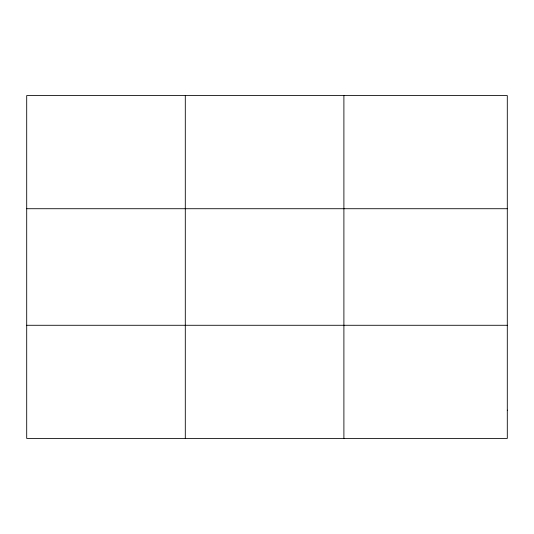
<?xml version="1.0" encoding="UTF-8"?>
<svg xmlns="http://www.w3.org/2000/svg" width="534" height="534" viewBox="0 0 534 534"><rect width="100%" height="100%" fill="white"/><g stroke="black" fill="none" stroke-linecap="round" stroke-linejoin="round"><path stroke-width="0.8" d="M185.298 438.421L185.298 95.579M343.896 438.421L343.896 95.579M26.7 208.721L507.3 208.721M26.7 325.279L507.3 325.279M507.3 410.132L507.3 438.421L26.7 438.421L26.7 95.579L507.3 95.579L507.3 410.132"/></g></svg>
